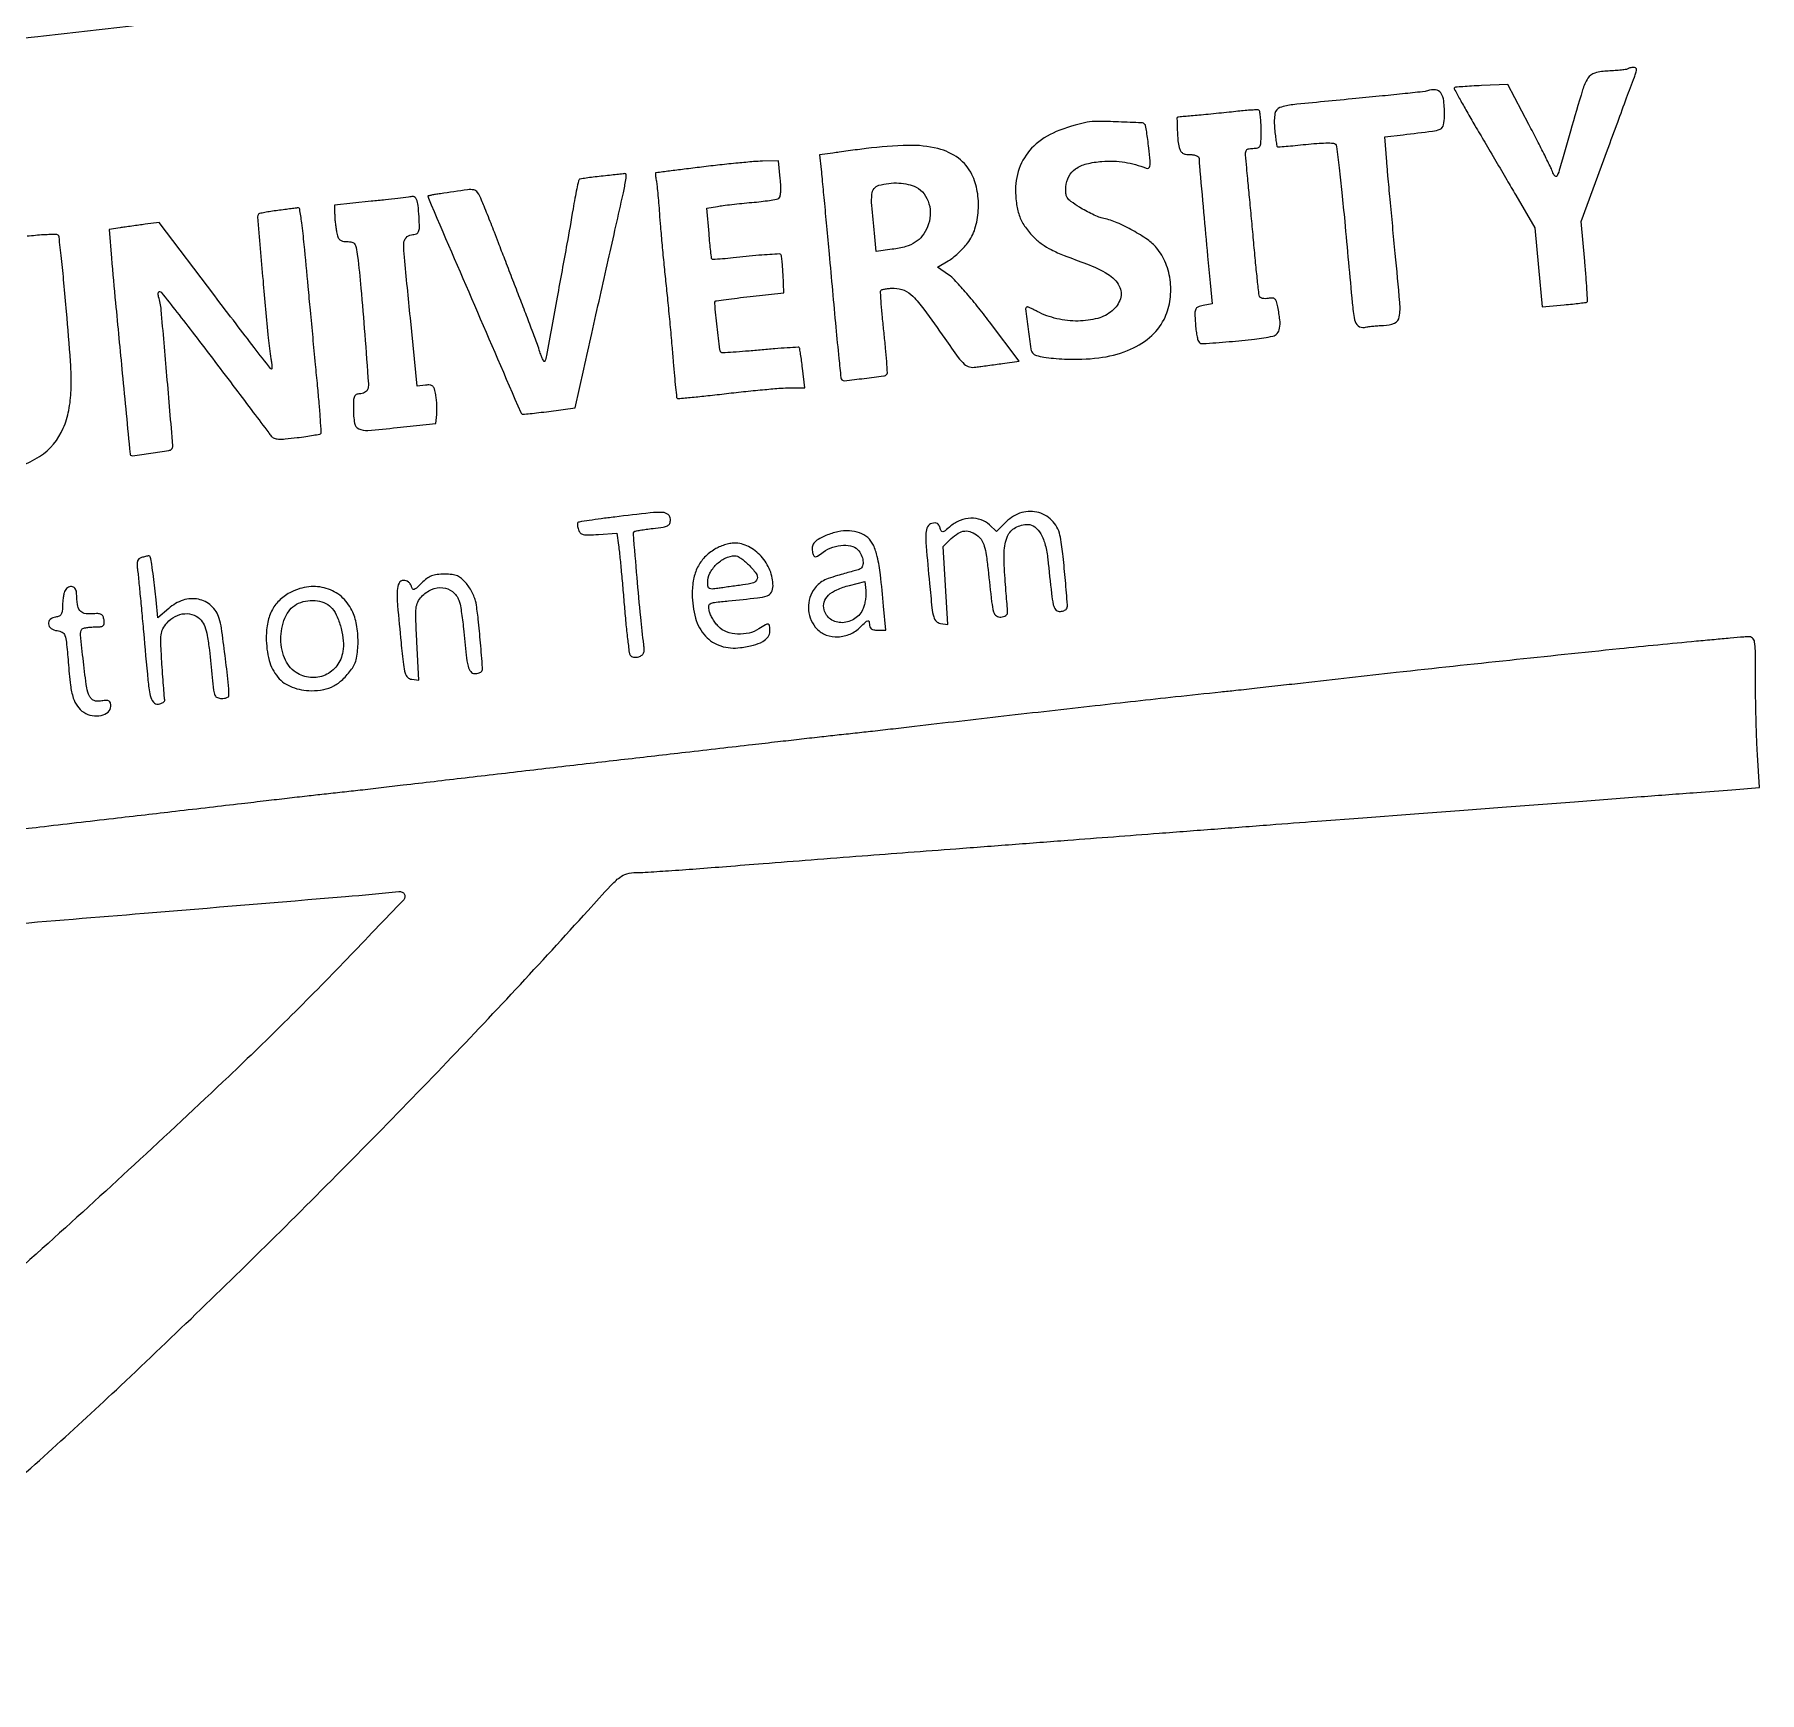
# Model space of a CAD drawing. Extents: x 394 to 1656, y 475 to 1539.
# Drawn here: x 1101 to 1656, y 475 to 1009 of the extents above; entities that cross this region are included whole.
import ezdxf

# ---------------------------------------------------------------- set-up
doc = ezdxf.new("R2010")
doc.units = 0

msp = doc.modelspace()

# ---------------------------------------------------------------- linework, layer by layer
for points in [[(1528.750672, 1057.518503, -0.000002), (1538.59986, 1058.664066, -0.000001), (1550.279885, 1060.022497, -0.000001), (1561.888745, 1061.372592, -0.000002), (1571.5, 1062.490301, -0.000098)], [(570.192319, 946.091259, -0.000014), (655.874893, 956.063846, -0.00001), (743.432601, 966.250415, -0.000171)], [(1313.749328, 1032.541187, -0.00001), (1365.446699, 1038.55331, -0.000025), (1403.43715, 1042.968734, -0.000026), (1439.766314, 1047.187324, -0.000013), (1485.500672, 1052.494369, 0.000024)], [(799.970844, 972.806643, 0.000015), (867.568756, 980.667987, 0.000019), (934.895195, 988.502489, 0.000089)], [(1227.5, 1022.511422, 0.000009), (1237.111254, 1023.628471, 0.000005), (1248.720115, 1024.97801, 0.000005), (1260.400139, 1026.336058, 0.000008), (1270.249328, 1027.481497)], [(1538.5, 1064.487119, -0.000014), (1523.47695, 1063.386272, -0.00001), (1506.409375, 1062.136418, -0.00001), (1489.956645, 1060.932225, -0.00002)], [(1446.453821, 1057.735612, 0.000037), (1383.368602, 1053.052259, 0.000045), (1319.213432, 1048.278852, 0.000136)], [(1275.5, 1045.010487, 0.000113), (1164.530638, 1036.658072, 0.000188), (1071.127311, 1029.571385, 0.000215)], [(1495.305518, 1053.632333, 0.000014), (1507.074387, 1054.999136, 0.000014), (1518.866869, 1056.369337, 0.000023)], [(1082.85625, 1005.721467, -0.000074), (1094.172595, 1007.034853, -0.000181), (1102.5, 1007.997049, 0.000039), (1132.646987, 1011.471747, 0.000115), (1153.361697, 1013.865735, 0.00016), (1169.667727, 1015.759284, 0.000192)], [(1185, 1017.550694, -0.000078), (1194.752946, 1018.692476, -0.000047), (1206.353125, 1020.04758, -0.000047), (1217.905829, 1021.394953, -0.000081)], [(1090.194947, 867.734746, 0.095895), (1103.082103, 872.882862, 0.150406), (1110.717557, 881.930335, 0.052209), (1112.486748, 887.689157, 0.041416), (1113.207865, 894.161744, 0.023906), (1113.026529, 903.396414, 0.005027), (1111.776138, 919.5, 0.002078), (1110.926439, 928.73987, 0.00334), (1110.116641, 936.609728, 0.000668), (1109.349771, 943.518063, 0.179358), (1109.084828, 944.043756, 0.184664), (1108.605709, 944.23724, 0.007367), (1106.690037, 944.244632, 0.012128), (1104.381086, 944.163485, 0.008193), (1101.753595, 943.964017, 0.005242), (1099.138392, 943.694644, 0.007917)], [(905, 706.975191, 0.000071), (1045.388403, 718.409972, 0.000243), (1136.722917, 725.907061, 0.000179), (1201.481435, 731.277754, 0.0048), (1218.690983, 732.87773, -0.066794), (1219.184803, 732.862374, -0.057753), (1219.683565, 732.719032, -0.060444), (1220.112185, 732.475908, -0.095415), (1220.39754, 732.165783, -0.341122), (1220.198065, 730.253069, -0.001036), (1202.007412, 711.246753, -0.005683), (1182.952332, 691.865513, -0.006109), (1163.909327, 673.389026, -0.002997), (1133.559508, 644.996612, -0.003351), (1103.972416, 618.013861, -0.00308), (1071.969108, 589.57281, -0.001926)], [(1084.784432, 533.813578, 0.010677), (1129.166344, 573.882581, 0.006296), (1180.53434, 623.525148, 0.006169), (1232.640064, 676.45541, 0.007768), (1279.5, 726.789022, -0.002944), (1286.773108, 734.754011, -0.039502), (1289.676566, 737.436831, -0.10215), (1291.991069, 738.593269, -0.064442), (1294.996122, 738.989397, 0.015122), (1297.895626, 739.083952, 0.001272), (1305.369523, 739.573321, 0.00169), (1314.283352, 740.210032, 0.001306), (1323.996122, 740.962335, -0.000415), (1335.781193, 741.896266, -0.000186), (1351.289486, 743.106499, -0.000184), (1367.690987, 744.374247, -0.000249), (1382.5, 745.505998, 0.000029), (1397.839389, 746.671485, 0.000018), (1415.9125, 748.046391, 0.000018), (1433.795705, 749.408138, 0.000032), (1448.5, 750.5293, -0.00004), (1463.170206, 751.647623, -0.000023), (1480.940625, 753.000029, -0.000023), (1498.853497, 754.361639, -0.000037), (1514, 755.511137), (1528.724149, 756.627468), (1545.296875, 757.883938), (1561.16141, 759.086706), (1573.5, 760.022141, 0.000019), (1596.78348, 761.788218, 0.000024), (1618.175903, 763.412711, 0.000025), (1636.088495, 764.774743, 0.000094), (1647.392271, 765.636967), (1656.284542, 766.316926), (1655.642271, 776.814026, -0.005912), (1655.395519, 781.816509, -0.002771), (1655.188667, 788.294406, -0.002745), (1655.046721, 795.088256, -0.00385), (1655, 801.155563, 0.002126), (1654.961121, 810.300407, 0.038538), (1654.711663, 813.209565, 0.175064), (1654.026525, 814.436752, 0.19527), (1652.75, 814.872996, 0.007556), (1651.251695, 814.765688, 0.000489), (1646.901562, 814.383696, 0.000713), (1641.717917, 813.91595, 0.000531), (1636, 813.385641, 0.002243), (1611.203241, 810.946995, 0.00081), (1575.974326, 807.265081, 0.000826), (1539.436466, 803.325521, 0.001488), (1509.5, 799.957531, -0.00065), (1502.294921, 799.134693, -0.000556), (1494.703125, 798.286233, -0.00056), (1487.801509, 797.530499, -0.001601), (1483, 797.025718, 0.002128), (1468.448191, 795.480376, 0.000431), (1442.629975, 792.604891, 0.000464), (1413.252256, 789.27971, 0.000495), (1384.5, 785.969432, -0.000361), (1377.624827, 785.176019, -0.000408), (1371.025, 784.42467, -0.000372), (1365.412854, 783.794629, -0.002248), (1362.5, 783.483067, 0.002078), (1359.587111, 783.172499, 0.000344), (1353.975, 782.546633, 0.000378), (1347.375173, 781.800975, 0.000334), (1340.5, 781.014299, -0.000026), (1332.393785, 780.081707, -0.000012), (1321.884375, 778.873446, -0.000012), (1310.856304, 777.606093, -0.000017), (1301, 776.473975, 0.000195), (1281.440692, 774.220291, 0.000164), (1260.742739, 771.820344, 0.000164), (1239.924137, 769.392568, 0.000187), (1220, 767.054961, -0.000407), (1212.93337, 766.229031, -0.000465), (1206.171875, 765.450726, -0.00042), (1200.431939, 764.800308, -0.00264), (1197.5, 764.486239, 0.002506), (1194.60685, 764.177112, 0.000431), (1189.121875, 763.558448, 0.000469), (1182.683724, 762.820533, 0.000419), (1176, 762.042437, -0.00013), (1168.0896, 761.116898, -0.000059), (1157.7375, 759.909641, -0.000058), (1146.820486, 758.639103, -0.00008), (1137, 757.49894, 0.000033), (1126.861218, 756.322797, 0.00002), (1114.940625, 754.938673, 0.00002), (1103.16245, 753.570117, 0.000037), (1093.5, 752.446283, -0.000021), (1084.220013, 751.366638, -0.000014), (1073.675, 750.140572, -0.000014), (1063.508364, 748.959091, -0.000029)]]:
    msp.add_lwpolyline(points, format="xyb")
for points in [[(1613.893915, 997.560581, -0.165543), (1613.521509, 997.37733, -0.005528), (1611.864585, 997.180697, -0.009951), (1609.876837, 997.006996, -0.006707), (1607.602613, 996.884413, 0.056674), (1603.321313, 996.221309, 0.188629), (1601.078807, 994.552475, 0.06703), (1599.378393, 990.788255, 0.003208), (1595.49943, 977.5, -0.000677), (1592.090086, 965.596839, -0.029956), (1591.226753, 963.157797, -0.517477), (1590.576557, 963.015375, -0.123748), (1589.84242, 964.123465, 0.0285), (1589.15734, 965.762669, 0.00256), (1587.187535, 969.758769, 0.003324), (1584.780392, 974.500531, 0.00259), (1582.10307, 979.623465), (1575.28845, 992.5), (1566.907049, 992.179491, 0.003901), (1563.66821, 992.030319, 0.006079), (1560.880668, 991.846114, 0.002148), (1558.491976, 991.648742, 0.176464), (1558.161336, 991.494669, 0.330738), (1558.114211, 991.175461, 0.001296), (1559.953703, 987.766665, 0.005596), (1562.125528, 983.871472, 0.003406), (1564.7746, 979.315178, -0.000577), (1567.890683, 974.024747, -0.00037), (1571.498277, 967.873218, -0.000371), (1575.02336, 961.841909, -0.000695), (1577.865413, 956.95535), (1583.978651, 946.410699), (1585.175079, 933.715632), (1586.371507, 921.020564), (1593.435753, 921.649123, 0.003745), (1596.170256, 921.913091, 0.005741), (1598.534858, 922.186718, 0.002236), (1600.553365, 922.452991, 0.14344), (1600.874402, 922.596576, 0.234484), (1601.009659, 922.912392, 0.001093), (1600.796035, 926.579523, 0.004721), (1600.502252, 930.780603, 0.002928), (1600.081865, 935.707735), (1598.914927, 948.5), (1607.377154, 971.5, -0.000155), (1610.669721, 980.440513, -0.000231), (1613.555496, 988.257812, -0.000096), (1616.031969, 994.952861, -0.004938), (1616.526679, 996.25, 0.048694), (1616.747215, 997.025918, 0.147547), (1616.685774, 997.565544, 0.197505), (1616.357943, 997.886278, 0.096413), (1615.773655, 998, 0.027705), (1615.190043, 997.967637, 0.029721), (1614.627349, 997.870921, 0.031096), (1614.15858, 997.730108, 0.108274)], [(1549.5, 990.479389, -0.059978), (1548.708458, 990.295603, -0.000489), (1542.33125, 989.608346, -0.001753), (1535.004661, 988.851991, -0.001126), (1526.5, 988.023481, 0.00132), (1506.19266, 986.037241, 0.059012), (1502.055187, 985.120596, 0.273501), (1500.444603, 983.212087, 0.064445), (1500.278227, 978.868286, 0.004815), (1500.512077, 976.538971, 0.007449), (1500.763342, 974.532608, 0.003019), (1501.012829, 972.830287, 0.187893), (1501.162336, 972.570983, 0.189113), (1501.457794, 972.478771, 0.001472), (1503.991907, 972.66724, 0.005115), (1506.915155, 972.923415, 0.003231), (1510.320751, 973.279235, -0.009401), (1513.85617, 973.604572, -0.015631), (1516.845428, 973.729301, -0.011399), (1519.230731, 973.699828, -0.209167), (1519.898565, 973.379249, -0.147993), (1520.244443, 972.598478, -0.001159), (1521.081154, 965.70828, -0.004108), (1521.96117, 957.762984, -0.002612), (1522.861287, 948.5, 0.000501), (1525.300373, 922.24867, 0.022913), (1526.054444, 916.87693, 0.176811), (1527.223371, 914.905859, 0.224381), (1529.252651, 914.40053, -0.015392), (1530.626247, 914.631533, -0.008939), (1532.287498, 914.828404, -0.00893), (1533.96124, 914.966333, -0.014867), (1535.375, 915.015313, 0.103146), (1538.87146, 915.762255, 0.253485), (1540.428068, 917.775158, 0.062121), (1540.601648, 922.381835, 0.002825), (1539.14725, 938.133748, -0.00063), (1538.298113, 946.909336, -0.000647), (1537.478738, 955.608931, -0.000625), (1536.78718, 963.157063, -0.002739), (1536.408541, 967.62006), (1535.764419, 975.740119), (1541.632209, 976.399296, 0.002973), (1551.058511, 977.515022, 0.073803), (1553.573697, 978.214099, 0.233629), (1554.659475, 979.520765, 0.059467), (1554.986345, 982.337898, 0.025112), (1554.723375, 987.24903, 0.122931), (1553.781589, 989.842404, 0.228976), (1552.084842, 990.831162, 0.106752)], [(1488.5, 983.927076, -0.002389), (1485.734377, 983.618898, -0.00132), (1482.353125, 983.267493, -0.001316), (1478.9243, 982.92941, -0.002118), (1476, 982.661338, 0.000353), (1473.490396, 982.440208, 0.000557), (1471.335938, 982.246419, 0.000128), (1469.446233, 982.073837, 0.023258), (1469.25, 982.046616, 0.367322), (1468.920684, 981.641378, 0.00429), (1469.032695, 977.935695, 0.01157), (1469.251099, 974.414081, 0.044218), (1469.630286, 972.25, 0.067671), (1470.076318, 971.18607, 0.116921), (1470.737346, 970.497365, 0.101356), (1471.708974, 970.119282, 0.042293), (1473.116631, 970, -0.03967), (1474.242748, 969.910513, -0.06205), (1475.175139, 969.639837, -0.083259), (1475.800837, 969.236474, -0.206773), (1476.020567, 968.75, 0.017902), (1476.13763, 966.511673, 0.000199), (1477.475859, 951.421235, 0.000666), (1478.748047, 937.35232, 0.002673), (1479.583627, 928.752566), (1480.275664, 922.005133), (1477.387832, 921.428564, 0.044067), (1475.679672, 920.927853, 0.197759), (1474.942454, 920.221956, 0.111174), (1474.691022, 918.950151, 0.009939), (1474.842185, 915.675998, 0.013712), (1475.033903, 913.630136, 0.017641), (1475.327625, 911.764286, 0.015581), (1475.671556, 910.244657, 0.127403), (1476.014231, 909.627954, 0.223791), (1477.224641, 909.158686, 0.00279), (1485.714444, 909.805629, 0.008722), (1493.874372, 910.616758, 0.022158), (1499.75, 911.569961, 0.171022), (1501.171732, 912.429749, 0.130405), (1501.933544, 914.096195, 0.071052), (1502.008604, 916.818022, 0.020778), (1501.357146, 920.964269, 0.025457), (1500.916081, 922.703961, 0.136539), (1500.392944, 923.519047, 0.179826), (1499.60547, 923.827149, 0.05154), (1498.27833, 923.712874, -0.045093), (1497.318307, 923.617753, -0.059903), (1496.447128, 923.714877, -0.074017), (1495.788674, 923.976693, -0.182342), (1495.465165, 924.373605, -0.05346), (1495.276094, 925.233967, -0.000867), (1494.742844, 930.162872, -0.002254), (1494.157998, 935.903558, -0.001493), (1493.535885, 942.5, 0.00031), (1492.895464, 949.466803, 0.000323), (1492.254667, 956.342188, 0.00031), (1491.692881, 962.288347, 0.00141), (1491.353808, 965.75, -0.005362), (1490.980048, 969.903854, -0.097783), (1491.133018, 971.217418, -0.263494), (1491.785059, 971.818365, -0.057405), (1493.361905, 972, 0.062611), (1494.90655, 972.194184, 0.229608), (1495.638987, 972.812999, 0.097511), (1495.94501, 974.159427, 0.00727), (1496, 977.940983, 0.011799), (1495.945636, 980.244472, 0.017769), (1495.779687, 982.245892, 0.012802), (1495.546552, 983.85524, 0.239837), (1495.25, 984.253336, 0.121104), (1494.713144, 984.372675, 0.006499), (1492.957813, 984.310688, 0.009859), (1490.853108, 984.167316, 0.007005)], [(1440, 980.372091, 0.051644), (1430.060412, 977.368706, 0.089927), (1422.858985, 972.691534, 0.106444), (1418.53372, 966.414227, 0.097899), (1417.005123, 958.717881, 0.034755), (1417.33425, 953.927351, 0.057468), (1418.347505, 950.006407, 0.061378), (1420.165672, 946.60017, 0.046501), (1422.916257, 943.373001, 0.03808), (1425.535978, 941.184751, 0.038017), (1428.458655, 939.417779, 0.023727), (1432.635497, 937.550848, 0.005483), (1439.842808, 934.822172, -0.048866), (1446.68235, 931.530023, -0.132229), (1450.368195, 927.664438, -0.20813), (1450.725976, 923.62158, -0.138158), (1448.070838, 919.71306, -0.110152), (1443.421962, 917.292288, -0.063325), (1437.133591, 916.443359, -0.058809), (1430.282576, 917.198464, -0.06258), (1423.947564, 919.527116, 0.004133), (1422.833723, 920.091487, 0.006077), (1421.845014, 920.56734, 0.003074), (1421.00184, 920.954308, 0.106428), (1420.789609, 921, 0.44719), (1420.244414, 920.390502, 0.004334), (1421.036533, 913.817336, 0.006502), (1421.947253, 907.428824, 0.159018), (1422.748468, 905.851532, 0.140428), (1423.694665, 905.326772, 0.015949), (1426.119307, 904.846768, 0.017565), (1429.197543, 904.449269, 0.011381), (1432.779455, 904.196201, 0.042252), (1443.792655, 904.600332, 0.064873), (1453.025521, 906.964711, 0.077604), (1460.098451, 911.158006, 0.103486), (1464.75, 916.975265, 0.076323), (1466.617068, 922.687362, 0.067167), (1466.801742, 928.960453, 0.067842), (1465.323115, 934.99796, 0.08114), (1462.328094, 940.021929, 0.067334), (1459.460606, 942.623557, 0.024025), (1454.750968, 945.539127, 0.024397), (1449.638214, 948.056311, 0.048946), (1445.357842, 949.431673, -0.040667), (1443.83076, 949.894656, -0.01512), (1441.767681, 950.781298, -0.014867), (1439.56576, 951.888384, -0.017395), (1437.54841, 953.071435, -0.014516), (1434.808521, 954.922676, -0.091161), (1433.643222, 956.13471, -0.128062), (1433.17919, 957.493052, -0.039864), (1433.190569, 959.666325, -0.101592), (1434.165022, 962.962906, -0.117885), (1436.328793, 965.407242, -0.092228), (1439.829043, 967.002308, -0.042886), (1444.776524, 967.790216, -0.025971), (1448.566963, 967.867088, -0.030583), (1452.140958, 967.534466, -0.031017), (1455.604147, 966.7747, -0.028179), (1459.062614, 965.573369, 0.236053), (1459.813264, 965.628231, 0.23209), (1460.227381, 966.262911, 0.052076), (1460.258048, 967.970707, 0.005086), (1459.86088, 972.083319, 0.005421), (1459.533858, 974.858704, 0.00812), (1459.182746, 977.273779, 0.004032), (1458.837318, 979.302191, 0.15335), (1458.625678, 979.707655, 0.186772), (1457.496176, 980.206796, 0.00279), (1450.148742, 980.509962, 0.006565), (1443.238021, 980.665681, 0.049953)], [(1369, 971.927728, 0.001041), (1366.198346, 971.568937, 0.00081), (1363.153358, 971.167519, 0.000819), (1360.316375, 970.784112, 0.001988), (1358.224199, 970.489391), (1353.948397, 969.869716), (1354.458914, 965.184858, -0.003238), (1354.760661, 962.238771, -0.000332), (1355.424488, 955.266802, -0.000414), (1356.203029, 946.958692, -0.000331), (1357.029079, 938, 0.000237), (1359.197753, 914.431891, 0.002279), (1360.170573, 904.412486, 0.00132), (1360.818357, 898.205523, 0.17134), (1361.145653, 897.521013, 0.228507), (1361.963067, 897.235448, 0.002226), (1368.337213, 897.988881, 0.002798), (1374.613095, 898.794729, 0.164484), (1375.632105, 899.298772, 0.21525), (1375.796817, 899.734558, 0.001827), (1375.552615, 903.411617, 0.005985), (1375.202866, 907.670482, 0.00377), (1374.697401, 912.635846, -0.00356), (1374.187858, 917.620457, -0.005476), (1373.824917, 921.941467, -0.002049), (1373.569612, 925.649258, -0.143258), (1373.703905, 926.25, -0.20182), (1374.075042, 926.542827, -0.023779), (1375.123617, 926.779688, -0.025442), (1376.455398, 926.945326, -0.018218), (1377.955425, 927, -0.104455), (1381.15493, 926.324215, -0.091666), (1383.979732, 924.395253, -0.039895), (1387.509587, 920.28098, -0.005124), (1394.260132, 910.807158, 0.004333), (1398.580385, 904.723687, 0.050019), (1400.522445, 902.536627, 0.13141), (1402.159089, 901.677517, 0.091535), (1404.254526, 901.594703, -0.00099), (1405.86629, 901.823613, -0.000379), (1408.110255, 902.136047, -0.000375), (1410.547193, 902.471607, -0.00046), (1412.822937, 902.781098), (1418.145873, 903.5), (1408.590336, 916.202126, 0.00799), (1404.670595, 921.242883, 0.009407), (1400.794858, 925.884375, 0.00845), (1397.391294, 929.676535, 0.05646), (1395.470954, 931.325947), (1391.90711, 933.747642), (1395.314249, 935.757903, 0.034542), (1396.825468, 936.796451, 0.018063), (1398.56199, 938.280847, 0.01788), (1400.24074, 939.938778, 0.026075), (1401.585896, 941.523728, 0.088694), (1403.952738, 946.129677, 0.058869), (1405.019992, 951.989589, 0.057294), (1404.701031, 958.12844, 0.071237), (1402.966668, 963.568856, 0.120835), (1398.623405, 968.816878, 0.099741), (1392.035293, 971.919408, 0.066923), (1382.49451, 972.950447, 0.024828)], [(1316, 965.966625, 0.000375), (1310.421579, 965.276584, 0.000608), (1305.680341, 964.680642, 0.000072), (1301.452051, 964.143331, 0.050793), (1301.230948, 964.092018, 0.329059), (1301.142972, 963.964919, 0.013004), (1301.176749, 963.366093, 0.018566), (1301.26642, 962.619158, 0.011517), (1301.424257, 961.75, -0.023354), (1301.635914, 960.40401, -0.003449), (1301.917399, 957.664062, -0.003883), (1302.202731, 954.419307, -0.00333), (1302.453762, 951, 0.004526), (1302.774058, 946.775648, 0.001717), (1303.294797, 940.884375, 0.0017), (1303.904745, 934.482901, 0.002077), (1304.520448, 928.5, -0.001845), (1305.15994, 922.314144, -0.001263), (1305.842299, 915.286869, -0.001273), (1306.465406, 908.512773, -0.00258), (1306.914627, 903.178702, 0.00265), (1307.282489, 898.817965, 0.004239), (1307.647915, 895.098652, 0.001005), (1308.000904, 891.855793, 0.19402), (1308.154631, 891.570142, 0.199611), (1308.4682, 891.473225, 0.000554), (1312.951673, 891.902203, 0.003161), (1318.03276, 892.426488, 0.001953), (1324, 893.103953, -0.003064), (1330.289724, 893.803881, -0.003403), (1336.37103, 894.401098, -0.003151), (1341.563782, 894.842413, -0.017689), (1344.348187, 894.962514), (1349.196374, 895), (1348.485738, 901.25, 0.004582), (1348.187734, 903.672931, 0.006916), (1347.879721, 905.776746, 0.003135), (1347.58264, 907.555636, 0.144551), (1347.420615, 907.883603, 0.223927), (1347.081299, 908.020801, 0.001305), (1343.593195, 907.814919, 0.005095), (1339.582651, 907.52665, 0.003178), (1334.888889, 907.111111, -0.003247), (1330.192712, 906.696016, -0.005184), (1326.174307, 906.409026, -0.001392), (1322.684825, 906.205903, -0.213341), (1322.322181, 906.344485, -0.168602), (1321.908651, 907.197646, -0.001417), (1321.055988, 914.615821, -0.001141), (1320.232547, 922.117778, -0.226888), (1320.476827, 922.81016, -0.162873), (1320.768092, 922.955371, -0.000902), (1323.886004, 923.387678, -0.00375), (1327.460548, 923.849447, -0.002358), (1331.644412, 924.338053), (1342.5, 925.553947), (1342.223837, 931.469803, 0.007087), (1342.083706, 933.770895, 0.010431), (1341.889869, 935.786804, 0.006067), (1341.67281, 937.461992, 0.16251), (1341.474728, 937.858605, 0.212384), (1341.045776, 938.023427, 0.002581), (1338.006853, 937.850439, 0.00714), (1334.456788, 937.579024, 0.004544), (1330.333333, 937.166667, -0.002805), (1326.222427, 936.741123, -0.00451), (1322.71304, 936.429668, -0.001045), (1319.647294, 936.191887, -0.218562), (1319.373134, 936.293533, -0.167738), (1319.242447, 936.562004, -0.001442), (1318.969358, 938.870504, -0.004839), (1318.687347, 941.541642, -0.003076), (1318.408269, 944.656508), (1317.735154, 952.727733), (1321.117577, 953.330481, -0.012178), (1322.916245, 953.605992, -0.003368), (1325.753428, 953.950694, -0.0034), (1328.972728, 954.29767, -0.003553), (1332.149413, 954.595431, 0.006713), (1335.156023, 954.896431, 0.009112), (1337.860599, 955.253953, 0.006522), (1340.102497, 955.621956, 0.09474), (1340.850022, 955.907308, 0.205401), (1341.264484, 956.497726, 0.033689), (1341.462963, 957.910911, 0.029107), (1341.490004, 959.844432, 0.014659), (1341.310706, 962.278492), (1340.720194, 968), (1335.610097, 967.874607, 0.015008), (1332.753839, 967.718649, 0.003107), (1327.741716, 967.262412, 0.003263), (1321.926069, 966.658242, 0.003071)], [(1283.753595, 963.028287, 0.005201), (1281.13946, 962.734286, 0.007875), (1278.87245, 962.419102, 0.003668), (1276.962067, 962.108392, 0.16287), (1276.610606, 961.920261, 0.13744), (1276.416199, 961.549787, 0.001813), (1275.877917, 958.979702, 0.005046), (1275.292458, 955.979812, 0.003273), (1274.673251, 952.5, -0.002497), (1272.698427, 941.301131, -0.000727), (1269.546124, 924.075231, -0.000145), (1266.086721, 905.355563, -0.028481), (1265.632685, 903.5, -0.574649), (1265.410015, 903.44769, -0.066616), (1265.033797, 903.96875, -0.03097), (1264.545785, 905.031715, -0.013384), (1264.02357, 906.5, 0.009329), (1263.212273, 908.841041, 0.001449), (1261.507521, 913.4375, 0.001614), (1259.463559, 918.846679, 0.001404), (1257.288252, 924.5, -0.000252), (1255.026931, 930.336699, -0.000237), (1252.724478, 936.296875, -0.000236), (1250.688107, 941.583132, -0.000821), (1249.380148, 945, 0.002071), (1248.31276, 947.767656, 0.001711), (1247.152687, 950.709176, 0.001727), (1246.069759, 953.400721, 0.004625), (1245.274152, 955.307833, 0.036225), (1243.965474, 957.840741, 0.219493), (1242.76832, 958.641175, 0.073887), (1240.743205, 958.660836, 0.002033), (1232, 957.412102, 0.005046), (1230.466354, 957.170858, 0.0083), (1229.175, 956.932247, 0.00277), (1228.081691, 956.705088, 0.353849), (1228, 956.60411, 0.10201), (1228.132146, 955.963138, 0.000016), (1242.975326, 921.497835, 0.000014), (1257.833504, 887.003364, 0.114318), (1258.180873, 886.531314, 0.202498), (1258.463747, 886.440964, 0.001607), (1260.874789, 886.667416, 0.005485), (1263.659164, 886.968826, 0.003458), (1266.903516, 887.378854), (1275.307031, 888.5), (1278.117105, 901, -0.000055), (1280.698869, 912.478544, -0.00005), (1283.365544, 924.323043, -0.00005), (1285.998497, 936.006838, -0.00006), (1288.478375, 947, 0.001117), (1290.763456, 957.230261, 0.012497), (1291.561607, 961.324484, 0.029205), (1291.794036, 963.445589, 0.480304), (1291.329455, 963.858025, -0.014458), (1290.752793, 963.776402, -0.000652), (1288.761896, 963.555725, -0.001092), (1286.39841, 963.30209, -0.000781)], [(1385.011263, 959.494175, -0.110617), (1387.566557, 957.352397, -0.093233), (1389.158802, 954.193962, -0.087393), (1389.555846, 950.485884, -0.082211), (1388.681315, 946.779706, -0.062973), (1386.982659, 943.823634, -0.088512), (1384.755176, 941.761397, -0.075594), (1381.678574, 940.389565, -0.034556), (1377.357364, 939.516095), (1372.214728, 938.841857), (1371.620373, 944.670928, -0.003984), (1370.778967, 953.629805, -0.044088), (1370.787757, 957.225475, -0.138976), (1371.494694, 959.065859, -0.16554), (1373.022481, 960.110542, -0.039859), (1376.238241, 960.73561, -0.040941), (1379.483394, 960.83452, -0.043428), (1382.495436, 960.415686, -0.063154)], [(1222.5, 956.451583, -0.0423), (1221.760659, 956.297509, -0.001057), (1218.342188, 955.889513, -0.002267), (1214.324859, 955.437115, -0.001542), (1209.75, 954.957205), (1198, 953.761243), (1198, 951.005621, 0.017342), (1198.044392, 949.72609, 0.009131), (1198.183594, 948.141495, 0.009074), (1198.385482, 946.522119, 0.013805), (1198.625, 945.125, 0.033576), (1199.069254, 943.484895, 0.123529), (1199.651417, 942.591385, 0.139915), (1200.541801, 942.139663, 0.047905), (1201.996169, 942, -0.055292), (1203.565516, 941.825924, -0.185851), (1204.41024, 941.262228, -0.108907), (1204.912827, 940.066436, -0.013403), (1205.350355, 937.25, -0.009661), (1206.460496, 927.009842, -0.00331), (1207.6837, 912.134557, -0.000763), (1208.86249, 896.212509, -0.110138), (1208.590368, 894.3749, -0.112377), (1208.238034, 893.848933, -0.066028), (1207.621032, 893.403877, -0.06085), (1206.84744, 893.102512, -0.062564), (1206.031385, 893, 0.102334), (1204.967441, 892.779939, 0.192705), (1204.358793, 892.167308, 0.088908), (1204.073225, 890.914089, 0.01248), (1204.015313, 888.25, 0.037411), (1204.384568, 883.526164, 0.258062), (1205.756524, 881.750733, 0.122843), (1208.698434, 881.265909, 0.006691), (1218.115512, 882.15859), (1230.5, 883.5), (1230.831662, 886.407934, 0.026664), (1230.913573, 887.765863, 0.013892), (1230.878195, 889.46221, 0.013777), (1230.745096, 891.205842, 0.02043), (1230.524333, 892.721987, 0.024184), (1230.075258, 894.607592, 0.134663), (1229.536775, 895.486121, 0.173005), (1228.699532, 895.850596, 0.046417), (1227.226478, 895.814053), (1224.567615, 895.5), (1222.354621, 917.5, -0.000735), (1220.426089, 936.959264, -0.027663), (1220.240506, 941.375083, -0.17744), (1220.959726, 943.259896, -0.186828), (1222.709777, 944.183578, 0.053871), (1224.296969, 944.54498, 0.214255), (1225.008069, 945.2123, 0.103612), (1225.256356, 946.513586, 0.008441), (1225.134861, 950, 0.01296), (1224.852743, 953.626641, 0.071164), (1224.376562, 955.526011, 0.181938), (1223.607464, 956.355446, 0.190555)], [(1179.711357, 951.996906, 0.00609), (1177.461319, 951.681034, 0.008959), (1175.493579, 951.344125, 0.004961), (1173.852579, 951.015897, 0.14553), (1173.481695, 950.815029, 0.221267), (1173.183883, 949.998867, 0.000207), (1174.955174, 929.465326, 0.00152), (1176.613794, 910.983702, 0.020469), (1177.517971, 904.25, -0.012115), (1177.706562, 903.003704, -0.02067), (1177.79554, 901.954687, -0.016329), (1177.804176, 901.142275, -0.407777), (1177.658732, 901, -0.231892), (1177.37739, 901.137898, -0.000163), (1172.118829, 907.92734, -0.001797), (1166.269886, 915.540505, -0.001092), (1159.405975, 924.582436), (1141.585113, 948.164871), (1137.042556, 947.555671, 0.000908), (1135.045083, 947.284097, 0.000636), (1132.795006, 946.971098, 0.000641), (1130.639829, 946.665689, 0.001337), (1128.961718, 946.421107), (1125.423436, 945.895743), (1126.216293, 936.697872, 0.002064), (1127.513282, 922.34419, 0.000553), (1129.69517, 899.529906, 0.000016), (1132.199283, 873.656982, 0.165714), (1132.347284, 873.329932, 0.242797), (1132.997977, 873.099011, 0.001755), (1138.893241, 873.922962, 0.002353), (1144.681818, 874.780544, 0.159741), (1145.556781, 875.223447, 0.220723), (1145.95236, 876.304061, 0.000302), (1144.054118, 898.804302, 0.00107), (1142.205175, 920.024928, 0.050723), (1141.390818, 924.25, -0.040722), (1141.248356, 924.917178, -0.074885), (1141.259725, 925.471182, -0.120889), (1141.414725, 925.827203, -0.250274), (1141.682612, 925.949768, -0.212812), (1142.207139, 925.676197, -0.000592), (1147.253642, 919.299825, -0.003345), (1152.923643, 912.018543, -0.002064), (1159.5, 903.382203, 0.000077), (1166.094963, 894.649633, 0.000116), (1171.830442, 887.061215, 0.000041), (1176.779925, 880.517013, 0.002979), (1177.603632, 879.441476, 0.139668), (1178.518251, 878.769381, 0.073732), (1179.907398, 878.474766, 0.038562), (1182.110097, 878.508461, 0.008133), (1185.937157, 878.925899, 0.00441), (1188.73667, 879.302526, 0.006716), (1191.159805, 879.683581, 0.002866), (1193.214394, 880.047152, 0.152292), (1193.563767, 880.230434, 0.215679), (1193.704614, 880.604004, 0.00098), (1193.419662, 884.89819, 0.004345), (1193.041232, 889.808906, 0.002701), (1192.516103, 895.563575, -0.000373), (1191.850237, 902.503417, -0.000198), (1191.034738, 911.106175, -0.000197), (1190.207693, 919.904676, -0.000305), (1189.501439, 927.5, 0.001391), (1188.208284, 941.086846, 0.00855), (1187.40286, 948.073527, 0.007723), (1186.754315, 952.443973, 0.426098), (1186.136456, 952.868883, -0.016454), (1185.685826, 952.791406, -0.000617), (1183.986545, 952.558654, -0.001115), (1181.975345, 952.290272, -0.000784)], [(1288.079673, 853.375188, 0.002985), (1283.671782, 852.814862, 0.004683), (1279.890404, 852.275129, 0.001413), (1276.624189, 851.768218, 0.158457), (1276.238367, 851.5717, 0.183263), (1276.112347, 851.291686, 0.034388), (1276.117128, 850.719612, 0.03274), (1276.218106, 850.016102, 0.024834), (1276.416801, 849.262137, 0.119423), (1277.003709, 848.294149, 0.142056), (1277.935045, 847.778319, 0.064336), (1279.569938, 847.622398, 0.009699), (1282.862761, 847.796454), (1288.709307, 848.219355), (1289.289752, 844.359677, -0.011896), (1289.583388, 842.031836, -0.00163), (1290.064378, 837.160935, -0.001872), (1290.593815, 831.386109, -0.001582), (1291.111685, 825.273293, 0.003688), (1291.638056, 819.356526, 0.005488), (1292.193691, 814.187404, 0.002556), (1292.736083, 809.806008, 0.106726), (1293.051741, 808.916281, 0.137288), (1293.47311, 808.528157, 0.07502), (1294.144672, 808.304323, 0.064745), (1294.960259, 808.269511, 0.055226), (1295.804963, 808.438098, 0.072384), (1296.808668, 808.925232, 0.144266), (1297.364403, 809.601495, 0.104969), (1297.564167, 810.6283, 0.028169), (1297.441692, 812.29511, -0.008223), (1296.436896, 821.131441, -0.002844), (1295.26869, 833.920389, -0.000318), (1294.074959, 847.969027, -0.220872), (1294.328264, 848.661598, -0.149166), (1294.711838, 848.865822, -0.005842), (1296.300521, 849.157242, -0.009923), (1298.213553, 849.446152, -0.0068), (1300.39472, 849.70129, 0.010202), (1303.675663, 850.107718, 0.085008), (1305.094964, 850.567462, 0.185707), (1305.766397, 851.331925, 0.088598), (1306, 852.639903, 0.223329), (1305.283805, 854.16338, 0.164175), (1303.516916, 854.841495, 0.03789), (1299.525383, 854.702789, 0.002498)], [(1414.026707, 851.872861), (1410.899569, 848.745722), (1408.635333, 850.872861, 0.105959), (1405.934829, 852.502869, 0.090565), (1402.643194, 853.004697, 0.085784), (1399.230652, 852.31118, 0.082149), (1396.191375, 850.507578, -0.00762), (1394.313741, 848.975913, -0.127567), (1393.584853, 848.654543, -0.329818), (1393.115356, 848.896387, -0.05059), (1392.725192, 849.942866, 0.067487), (1392.370663, 850.80401, 0.141203), (1391.852395, 851.301482, 0.131199), (1391.120551, 851.467803, 0.054639), (1390.110542, 851.318656, 0.202377), (1388.730012, 850.257935, 0.11947), (1388.149357, 848.22708, 0.031537), (1388.243234, 844.032967, 0.002086), (1389.324341, 832, 0.003137), (1390.115898, 824.114838, 0.040569), (1390.666148, 821.213327, 0.135008), (1391.488196, 819.832258, 0.15751), (1392.855502, 819.166624), (1395.211004, 818.833247), (1394.489303, 831.345879), (1393.767601, 843.85851), (1396.338346, 846.429255, -0.058035), (1398.550027, 848.179519, -0.116386), (1400.651288, 848.880028, -0.123453), (1402.759792, 848.549264, -0.069962), (1404.988507, 847.21039, -0.087694), (1406.157885, 845.864123, -0.063401), (1406.958443, 844.040314, -0.036576), (1407.565285, 841.246301, -0.008432), (1408.16126, 836.46039, 0.002007), (1409.318384, 826.082594, 0.037519), (1409.939413, 822.854475, 0.171412), (1410.83993, 821.551063, 0.194406), (1412.306961, 821.187913, 0.042719), (1413.143643, 821.380946, 0.058702), (1413.844956, 821.702075, 0.073649), (1414.316561, 822.094253, 0.194119), (1414.463104, 822.5, 0.009532), (1414.423039, 823.215426, 0.00029), (1414.198821, 826.176176, 0.000573), (1413.928631, 829.664012, 0.000396), (1413.615227, 833.610387, -0.024632), (1413.353918, 842.095411, -0.096187), (1414.443921, 847.203069, -0.169475), (1416.961359, 849.97236, -0.124955), (1421.009207, 851, -0.175108), (1423.210008, 850.204863, -0.090354), (1425.114254, 847.931059, -0.065965), (1426.559155, 844.367585, -0.037553), (1427.385648, 839.78428, 0.001533), (1428.564394, 828.748359, 0.026463), (1429.15078, 825.16912, 0.108833), (1429.882275, 823.58299, 0.234636), (1431.056206, 823, 0.042558), (1431.793587, 823.062877, 0.044216), (1432.499942, 823.249652, 0.048363), (1433.076526, 823.523585, 0.11983), (1433.40722, 823.849879, 0.159205), (1433.698142, 825.050045, 0.002012), (1433.047822, 832.965992, 0.006561), (1432.276357, 840.724058, 0.01292), (1431.423473, 846.861728, 0.137835), (1429.079517, 851.868418, 0.145652), (1424.515269, 854.792198, 0.141101), (1418.978131, 854.792785, 0.126964)], [(1356.032272, 847.417585, 0.026603), (1353.471405, 846.140974, 0.098665), (1352.112603, 844.96751, 0.145203), (1351.588089, 843.628618, 0.085398), (1351.735902, 841.901909, 0.044883), (1352.11632, 840.844957, 0.30856), (1352.566418, 840.576973, 0.132265), (1353.274647, 840.815263, 0.007803), (1355.158504, 842.112865, -0.07432), (1358.216478, 843.667781, -0.071964), (1361.629763, 844.283109, -0.08176), (1364.663517, 843.891176, -0.163378), (1366.616091, 842.510349, -0.068092), (1367.589886, 840.708166, -0.084452), (1367.951126, 838.839098, -0.111429), (1367.647979, 837.339999, -0.213015), (1366.75, 836.53708, -0.007196), (1365.968741, 836.299323, -0.000789), (1364.166818, 835.782244, -0.000965), (1362.019514, 835.174201, -0.000779), (1359.711508, 834.52934, 0.019465), (1356.721816, 833.57225, 0.051232), (1354.699247, 832.59244, 0.064726), (1353.202832, 831.37548, 0.049939), (1351.913696, 829.710875, 0.081688), (1350.627598, 826.636023, 0.083103), (1350.404729, 823.330014, 0.083014), (1351.27065, 820.128629, 0.081273), (1353.134713, 817.356604, 0.119829), (1356.110378, 815.415169, 0.095331), (1359.914108, 814.842319, 0.090821), (1363.820413, 815.72304, 0.095917), (1367.076923, 817.923077, -0.007515), (1368.771616, 819.567579, -0.106832), (1369.49, 820.000628, -0.424235), (1369.868418, 819.80706, -0.074018), (1370, 818.923077, 0.084077), (1370.151713, 818.027232, 0.151554), (1370.590273, 817.433676, 0.11805), (1371.378821, 817.101559, 0.040927), (1372.617488, 817), (1375.234975, 817), (1374.553522, 824.75, 0.006339), (1373.540443, 834.808421, 0.02848), (1372.540204, 840.63527, 0.050709), (1371.280996, 844.332248, 0.106625), (1369.473122, 846.75, 0.095371), (1366.842347, 848.277746, 0.071705), (1363.550421, 848.920384, 0.063962), (1359.851829, 848.630852, 0.050891)], [(1320.24086, 843.005402, 0.063443), (1317.001939, 840.416904, 0.076456), (1314.749422, 837.243097, 0.070772), (1313.440583, 833.33671, 0.04537), (1313.003738, 828.565724, 0.069147), (1314.074031, 820.827706, 0.114971), (1317.24084, 815.091784, 0.133505), (1322.222547, 811.884839, 0.11114), (1328.518182, 811.347438, 0.02678), (1332.747493, 812.159781, 0.06696), (1335.665496, 813.315232, 0.104038), (1337.38322, 814.815968, 0.162761), (1338, 816.660515, 0.03123), (1337.893163, 818.3693, 0.323454), (1337.439259, 818.855999, 0.184064), (1336.598603, 818.712152, 0.011629), (1334.432227, 817.363636, -0.089597), (1331.286552, 816.028757, -0.070216), (1327.585588, 815.723089, -0.072542), (1324.070373, 816.445284, -0.111986), (1321.470389, 818.113636, -0.03484), (1320.524623, 819.219323, -0.025151), (1319.624731, 820.570172, -0.025562), (1318.896501, 821.947875, -0.049188), (1318.484201, 823.125247, -0.066876), (1318.317737, 824.704915, -0.269975), (1318.809415, 825.496279, -0.092918), (1320.195789, 825.928446, -0.00528), (1324.672903, 826.406236, 0.003366), (1334.007214, 827.366248, 0.053259), (1337.121188, 828.048338, 0.188914), (1338.487867, 829.18896, 0.126134), (1339, 831.186769, 0.097223), (1338.008788, 836.236194, 0.087252), (1335.164154, 840.755984, 0.090875), (1331.070546, 843.892208, 0.118675), (1326.5, 844.992524, 0.050973), (1325.116919, 844.851158, 0.02593), (1323.423878, 844.408807, 0.02546), (1321.708296, 843.766344, 0.034588)], [(1135.822504, 840.324637, 0.109829), (1135.059849, 839.93033, 0.136544), (1134.608527, 839.275474, 0.088812), (1134.448667, 838.251484, 0.027503), (1134.569542, 836.690639, -0.008427), (1134.807356, 834.639465, -0.000743), (1135.313398, 829.4435, -0.000972), (1135.89576, 823.243534, -0.000757), (1136.505662, 816.5, 0.001509), (1137.942214, 800.878381, 0.027157), (1138.688647, 795.906528, 0.123293), (1139.691033, 793.824351, 0.263008), (1141.306961, 793.211654, 0.042736), (1142.134354, 793.411829, 0.063032), (1142.806882, 793.735609, 0.083399), (1143.232962, 794.125438, 0.211136), (1143.333489, 794.523741, -0.022707), (1143.245588, 795.231698, -0.00063), (1143.008317, 798.312602, -0.001294), (1142.743184, 801.937466, -0.000888), (1142.460345, 806.051073, -0.004466), (1142.074473, 812.70347, -0.043419), (1142.180965, 815.521134, -0.092543), (1142.782353, 817.40424, -0.054231), (1144.126856, 819.360921, -0.095422), (1146.701738, 821.401438, -0.102026), (1149.790283, 822.277927, -0.110795), (1152.772163, 821.834817, -0.131227), (1155.069109, 820.162982, -0.084742), (1156.196192, 818.155471, -0.038373), (1156.990819, 815.236526, -0.020044), (1157.694282, 810.550204, -0.003586), (1158.592737, 801.75, 0.00728), (1159.040753, 797.66095, 0.074505), (1159.497747, 796.025147, 0.190686), (1160.272613, 795.26958, 0.09931), (1161.616497, 795, 0.035693), (1162.529371, 795.065249, 0.054089), (1163.299846, 795.262626, 0.070734), (1163.828164, 795.551308, 0.236643), (1164, 795.894045, 0.027092), (1163.76558, 800.217184, 0.004054), (1162.754163, 808.863293, 0.003189), (1161.602217, 817.610826, 0.043288), (1160.888292, 820.746899, 0.128292), (1158.317287, 824.797614, 0.139635), (1154.17175, 826.916896, 0.128724), (1149.259361, 826.617196, 0.101233), (1144.611303, 823.963581), (1141.153013, 820.927163), (1140.540929, 826.713581, 0.002164), (1139.713186, 834.227678, 0.012613), (1139.160484, 838.170563, 0.015445), (1138.689692, 840.549422, 0.396919), (1138.188727, 840.883999, 0.013107), (1137.817065, 840.811335, 0.003212), (1137.209549, 840.671836, 0.003287), (1136.515249, 840.50288, 0.003277)], [(1331.076923, 838.076923, -0.034458), (1333.547092, 835.240624, -0.233945), (1333.884454, 833.467315, -0.257981), (1332.679729, 832.241149, -0.040654), (1329.25, 831.517286, 0.001522), (1327.193582, 831.248888, 0.001156), (1324.940625, 830.942557, 0.001168), (1322.828399, 830.645356, 0.002731), (1321.25, 830.4107, -0.019216), (1319.392147, 830.196813, -0.14782), (1318.545835, 830.383685, -0.220033), (1318.122797, 830.967814, -0.048447), (1318, 832.232181, -0.114393), (1318.704573, 835.271504, -0.084398), (1320.729498, 838.084108, -0.082447), (1323.623511, 840.123591, -0.100748), (1326.826923, 840.936614, -0.134228), (1327.520455, 840.782161, -0.02658), (1328.622716, 840.122726, -0.02641), (1329.860493, 839.191315, -0.021878)], [(1225.999585, 832.153431, -0.008736), (1224.293967, 830.506396, -0.115175), (1223.538837, 830.072918, -0.341046), (1223.049728, 830.26014, -0.073153), (1222.670128, 831.153431, 0.093904), (1222.327133, 831.876293, 0.079834), (1221.726533, 832.471839, 0.077174), (1220.948859, 832.86472, 0.0786), (1220.09362, 833, 0.286404), (1218.703525, 832.132593, 0.104867), (1218.114329, 829.786783, 0.031151), (1218.23823, 824.865783, 0.00303), (1219.351097, 813, 0.003654), (1220.115071, 805.879479, 0.042468), (1220.668804, 803.134819, 0.133314), (1221.478594, 801.811128, 0.155196), (1222.802634, 801.173552), (1225.105268, 800.847103), (1224.446602, 813.173552, -0.003538), (1224.091853, 820.828515, -0.035056), (1224.191067, 824.043531, -0.085322), (1224.739144, 826.01493, -0.080214), (1225.921645, 827.737894, -0.097808), (1229.193485, 830.045311, -0.128267), (1232.786908, 830.640323, -0.14427), (1235.913059, 829.400356, -0.136667), (1237.946769, 826.640009, -0.04185), (1238.316239, 825.353538, -0.008507), (1238.738952, 823.017347, -0.008913), (1239.136913, 820.276058, -0.00825), (1239.448496, 817.450811, 0.003592), (1240.304818, 808.96112, 0.033804), (1240.943765, 805.353472, 0.101974), (1241.770699, 803.624487, 0.234521), (1243.028881, 803, 0.037359), (1243.768695, 803.055354, 0.042489), (1244.459834, 803.220312, 0.047106), (1245.009895, 803.461588, 0.140114), (1245.298007, 803.75, 0.14677), (1245.548473, 804.896946, 0.001627), (1244.908555, 812.907656, 0.00555), (1244.192893, 820.493171, 0.016037), (1243.470959, 825.720563, 0.047626), (1243.077758, 827.172381, 0.025187), (1242.333341, 828.884983, 0.024826), (1241.387791, 830.575248, 0.034971), (1240.371316, 831.970563, 0.034342), (1238.83802, 833.557641, 0.082048), (1237.46332, 834.439255, 0.075722), (1235.809876, 834.870897, 0.026056), (1233.334183, 835, 0.028064), (1230.929442, 834.864921, 0.064585), (1229.173186, 834.432871, 0.068645), (1227.65073, 833.586698, 0.035275)], [(1367.986416, 823.967206, -0.145517), (1365.338711, 820.704418, -0.142838), (1361.31863, 819.388565, -0.159206), (1357.535038, 820.489629, -0.183504), (1355.396345, 823.556971, -0.13735), (1355.463447, 826.03362, -0.12771), (1356.801144, 828.195401, -0.088916), (1359.509588, 829.990324, -0.039162), (1363.590767, 831.386454), (1368.5, 832.64693), (1368.822203, 829.704884, -0.039561), (1368.862102, 828.375319, -0.023897), (1368.709599, 826.805847, -0.023857), (1368.406881, 825.251554, -0.038178)], [(1111.309017, 829.75, 0.07987), (1110.996458, 829.040612, 0.021731), (1110.737649, 827.839062, 0.021405), (1110.559514, 826.43162, 0.020776), (1110.5, 825, -0.025164), (1110.406959, 823.152511, -0.108349), (1110.066461, 822.112822, -0.155287), (1109.395381, 821.511856, -0.070402), (1108.25, 821.180449, 0.140245), (1106.493398, 820.396522, 0.251736), (1105.924472, 818.968586, 0.219214), (1106.791738, 817.540219, 0.120315), (1108.75, 816.816422, -0.09533), (1110.380582, 816.303716, -0.186899), (1111.250812, 815.284134, -0.06013), (1111.725479, 813.129952, -0.003823), (1112.301954, 806.678451, 0.009331), (1113.046968, 799.263118, 0.045317), (1113.92463, 795.13256, 0.081991), (1115.239504, 792.502197, 0.091148), (1117.291654, 790.544557, 0.102224), (1119.981855, 789.481586, 0.097347), (1122.922925, 789.544906, 0.121456), (1125.158572, 790.645153, 0.221449), (1126, 792.451807, 0.053669), (1125.876435, 793.599677, 0.205024), (1125.467981, 794.173133, 0.149174), (1124.671341, 794.377633, 0.025216), (1123.088941, 794.226362, -0.038908), (1121.653844, 794.128693, -0.0897), (1120.595418, 794.330872, -0.106757), (1119.78929, 794.859453, -0.071701), (1119.133928, 795.749753, -0.088776), (1118.248337, 798.473936, -0.005646), (1117.189693, 806.836138, -0.003705), (1116.257328, 815.49799, -0.163862), (1116.658354, 817.25, -0.184591), (1117.037891, 817.542056, -0.026028), (1118.014222, 817.779688, -0.026814), (1119.250563, 817.945212, -0.019872), (1120.628568, 818, 0.018443), (1122.600947, 818.072777, 0.135924), (1123.479518, 818.387475, 0.220088), (1123.850632, 819.030589, 0.057862), (1123.819551, 820.25, 0.065656), (1123.491352, 821.425782, 0.177827), (1122.906864, 822.046553, 0.115043), (1121.873678, 822.293308, 0.02046), (1119.873907, 822.222177, -0.072358), (1117.473045, 822.385677, -0.18154), (1116.020079, 823.320323, -0.129219), (1115.245539, 825.24283, -0.029985), (1115.013655, 828.75, 0.126801), (1114.637285, 830.174416, 0.201817), (1113.657647, 830.937756, 0.196604), (1112.40541, 830.780905, 0.121472)], [(1184.019933, 829.248446, 0.069005), (1180.468824, 826.801382, 0.082369), (1177.962375, 823.606721, 0.076117), (1176.491219, 819.563357, 0.049357), (1176.001554, 814.602117, 0.063279), (1176.936175, 807.261705, 0.113017), (1179.721939, 801.885999, 0.126531), (1184.308673, 798.639929, 0.091291), (1190.5, 797.5, 0.047915), (1194.471398, 797.881458, 0.074518), (1197.708223, 799.02745, 0.070924), (1200.575922, 801.121188, 0.039322), (1203.438211, 804.385119, 0.112928), (1205.005095, 807.927792, 0.046545), (1205.524144, 813.180535, 0.045606), (1205.045724, 818.750854, 0.069111), (1203.542083, 823.36806, 0.102395), (1200.151988, 827.764131, 0.104689), (1195.320484, 830.411067, 0.101041), (1189.685679, 830.926241, 0.089073)], [(1197.236946, 823.902325, -0.074974), (1198.85787, 821.218627, -0.038266), (1200.088737, 817.469033, -0.03799), (1200.749833, 813.492556, -0.0625), (1200.627159, 810.089875, -0.119682), (1198.704131, 805.530116, -0.128915), (1194.9464, 802.509707, -0.129669), (1190.208259, 801.731797, -0.121814), (1185.577047, 803.35756, -0.158867), (1181.838879, 808.021507, -0.099944), (1180.707061, 814.976071, -0.102737), (1182.363236, 821.666903, -0.177356), (1186.421119, 825.620065, -0.071712), (1189.382181, 826.465398, -0.073233), (1192.439505, 826.430857, -0.078134), (1195.183071, 825.54156, -0.10245)]]:
    msp.add_lwpolyline(points, format="xyb", close=True)

doc.saveas('drawing.dxf')
